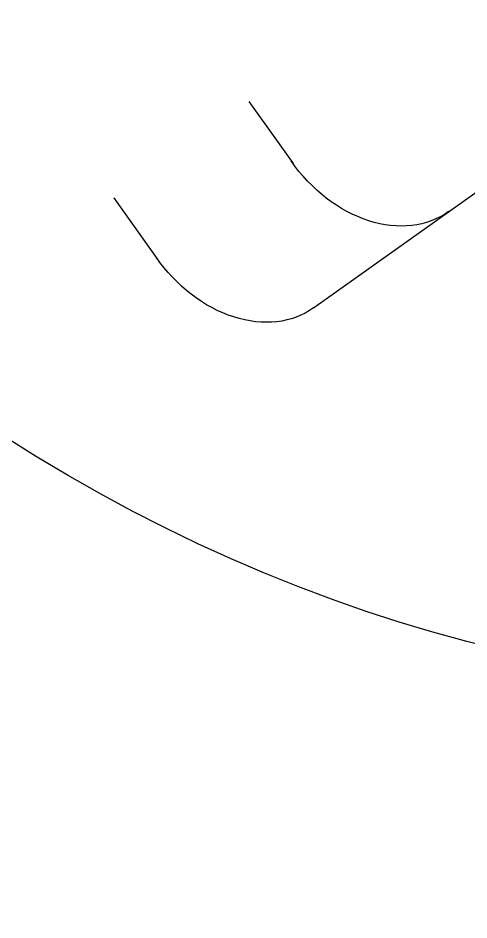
# Model space of a CAD drawing. Header units: feet. Extents: x 2321988 to 2329858, y 6722724 to 6730499.
# Drawn here: x 2326065.7948 to 2326065.8912, y 6726843.4293 to 6726843.6219 of the extents above; entities that cross this region are included whole.
import ezdxf

# ---------------------------------------------------------------- set-up
doc = ezdxf.new("R2010")
doc.units = ezdxf.units.FT
doc.header["$MEASUREMENT"] = 0
doc.layers.add('C-BESS-EQUIPMENT', color=255, linetype='Continuous')

# ---------------------------------------------------------------- blocks, each defined once
blk = doc.blocks.new('Midpoint Site Plan$0$P1730-01-0001')
at = {"color": 0, "linetype": 'ByBlock', "lineweight": -2}
for p, q in [((-31.0792, 1.6327), (-31.0792, -1.6327)), ((-30.6541, 1.6327), (-30.6541, -1.6327)), ((-30.8255, -1.9644), (-29.9479, -1.9644))]:
    blk.add_line(p, q, dxfattribs=at)
for centre, start_param, end_param in [((-27.964, 0), 3.049307, 6.375471), ((-27.346, 0), 3.050793, 6.373985), ((-26.6479, 0), 3.038975, 6.385803)]:
    blk.add_ellipse(centre, major_axis=(0, 4.086), ratio=0.833977, start_param=start_param, end_param=end_param, dxfattribs=at)
blk.add_ellipse((-28.5921, 0), major_axis=(0, 4.086), ratio=0.833977, dxfattribs=at)
at = {"color": 0, "linetype": 'ByBlock', "lineweight": -2, "extrusion": (0, 0, -1)}
for centre in [(-30.8255, -1.6285), (-30.4004, -1.6285)]:
    blk.add_ellipse(centre, major_axis=(0, 0.3359), ratio=0.755248, start_param=3.141593, end_param=4.725055, dxfattribs=at)

msp = doc.modelspace()

# ---------------------------------------------------------------- wipeouts: each hides what was drawn before it
msp.add_wipeout([(2326064.17456, 6726849.7753), (2326064.71751, 6726850.16214), (2326071.53559, 6726840.59259), (2326070.99264, 6726840.20575)]).dxf.layer = 'C-BESS-EQUIPMENT'

# ---------------------------------------------------------------- next in the draw order: block references
at = {"layer": 'C-BESS-EQUIPMENT', "xscale": 0.08333333333333331, "yscale": 0.08333333333333331, "zscale": 0.08333333333333331, "rotation": 35.46898082920265}
msp.add_blockref('Midpoint Site Plan$0$P1730-01-0001', (2326067.85508, 6726845.18395), dxfattribs=at)

# ---------------------------------------------------------------- next in the draw order: wipeouts: each hides what was drawn before it
msp.add_wipeout([(2326065.94037, 6726843.96685), (2326048.23925, 6726831.35522), (2326048.37827, 6726831.16009), (2326066.0794, 6726843.77173)]).dxf.layer = 'C-BESS-EQUIPMENT'

# ---------------------------------------------------------------- next in the draw order: wipeouts: each hides what was drawn before it
msp.add_wipeout([(2326044.1544, 6726887.54167), (2326077.85795, 6726840.23687), (2326077.40832, 6726839.91652), (2326043.70467, 6726887.22144)]).dxf.layer = 'C-BESS-EQUIPMENT'

# ---------------------------------------------------------------- next in the draw order: wipeouts: each hides what was drawn before it
msp.add_wipeout([(2326040.08225, 6726884.64036), (2326073.7858, 6726837.33556), (2326073.33617, 6726837.01521), (2326039.63253, 6726884.32013)]).dxf.layer = 'C-BESS-EQUIPMENT'

# ---------------------------------------------------------------- next in the draw order: wipeouts: each hides what was drawn before it
msp.add_wipeout([(2326036.0101, 6726881.73905), (2326069.71366, 6726834.43425), (2326069.26402, 6726834.1139), (2326035.56038, 6726881.41882)]).dxf.layer = 'C-BESS-EQUIPMENT'

doc.saveas('drawing.dxf')
